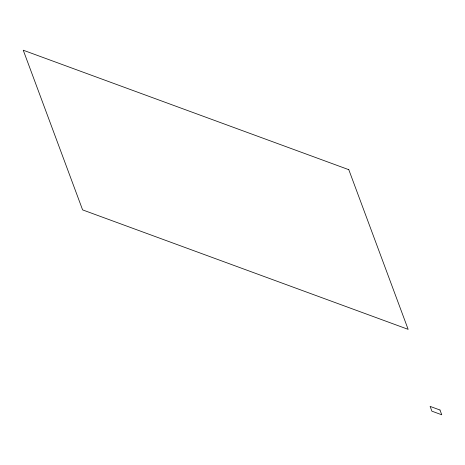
<?xml version="1.0" encoding="UTF-8"?>
<svg xmlns="http://www.w3.org/2000/svg" width="465" height="465" viewBox="0 0 465 465"><rect width="100%" height="100%" fill="white"/><g stroke="black" fill="none" stroke-linecap="round" stroke-linejoin="round"><path stroke-width="0.7" d="M348.791 169.679L23.25 50.214L82.601 209.889L408.142 329.348L348.791 169.679M439.977 410.02L430.113 406.398L431.886 411.165L441.75 414.786L439.977 410.02"/></g></svg>
